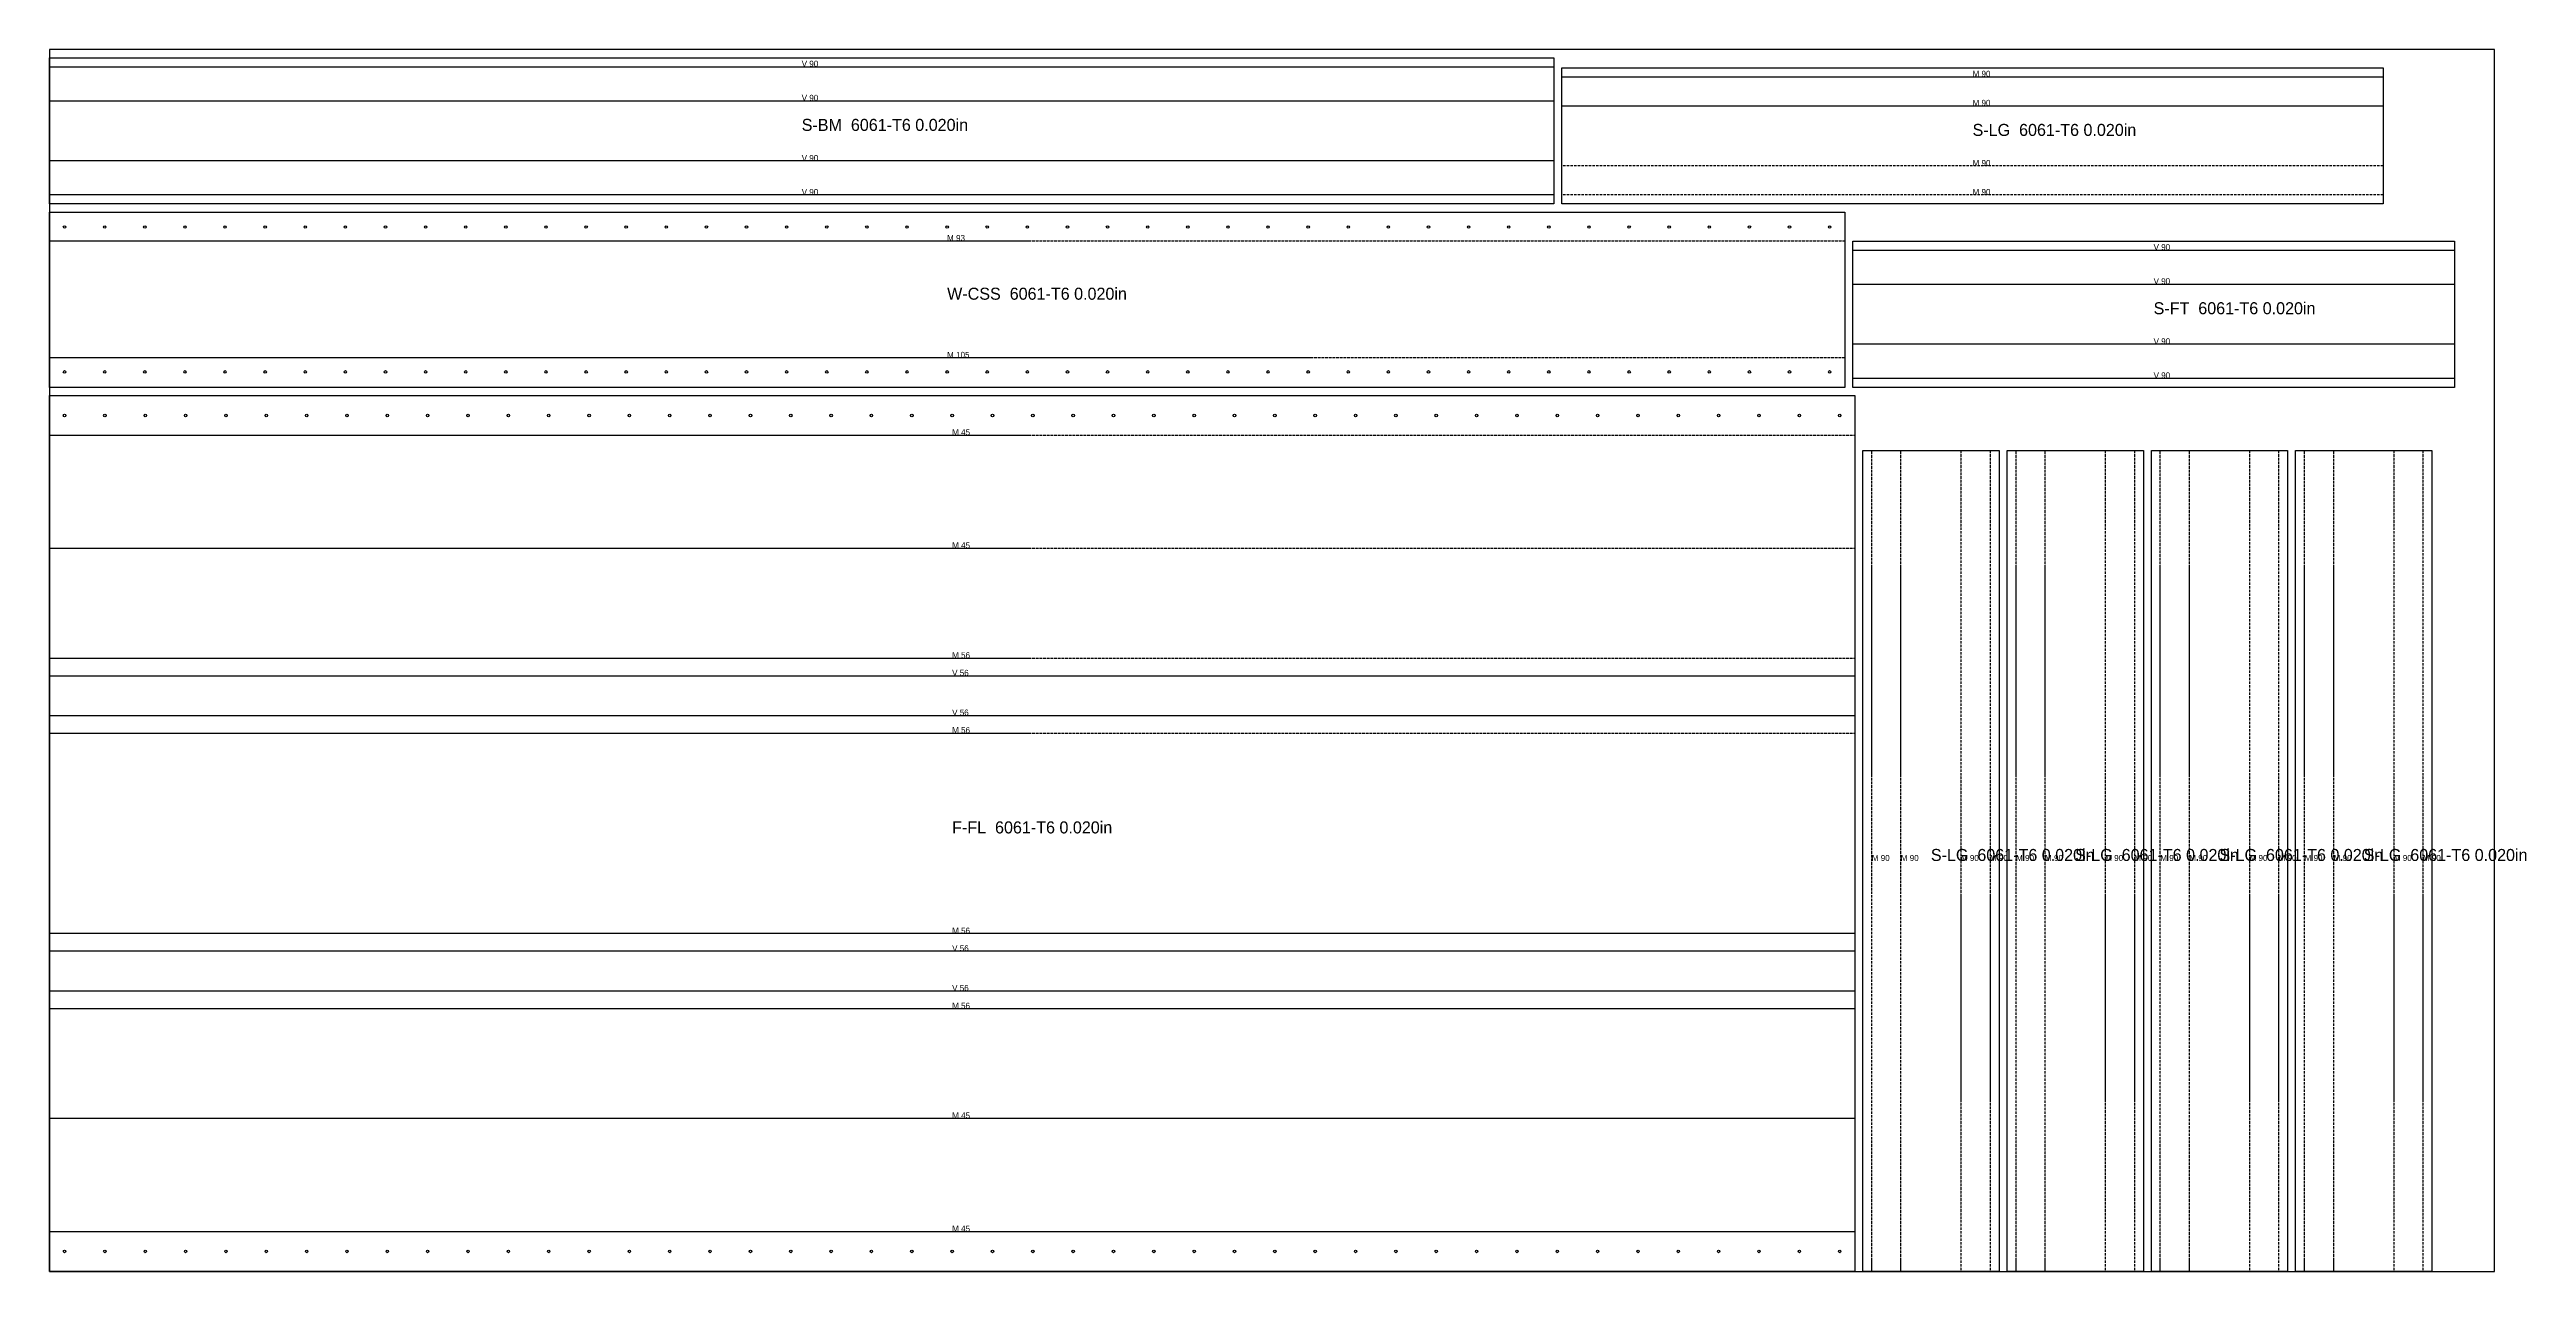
# Model space of a CAD drawing. Header units: millimetres. Extents: x 0 to 2470, y 0 to 1219.
import ezdxf

# ---------------------------------------------------------------- set-up
doc = ezdxf.new("R2010")
doc.units = ezdxf.units.MM
doc.linetypes.add('DASHDOT', pattern=[3.556, 2.54, -0.508, 0, -0.508])
doc.linetypes.add('DASHED', pattern=[1.524, 1.27, -0.254])
for name, color, linetype in [('CUT', 7, 'CONTINUOUS'), ('ETCH', 8, 'CONTINUOUS'), ('HOLE', 6, 'CONTINUOUS'), ('MOUNTAIN', 5, 'DASHDOT'), ('VALLEY', 1, 'DASHED')]:
    doc.layers.add(name, color=color, linetype=linetype)

msp = doc.modelspace()

# ---------------------------------------------------------------- linework, layer by layer
at = {"layer": 'CUT'}
for points in [[(0, 1210.8), (1500, 1210.8), (1500, 1064.9), (0, 1064.9), (0, 1210.8)], [(2327, 1064.9), (1508, 1064.9), (1508, 1200.8), (2327, 1200.8), (2327, 1064.9)], [(1790, 1056.9), (1790, 881.9), (0, 881.9), (0, 1056.9), (1790, 1056.9)], [(1798, 1027.8), (2398, 1027.8), (2398, 881.9), (1798, 881.9), (1798, 1027.8)], [(1800, 0), (0, 0), (0, 873.9), (1800, 873.9), (1800, 0)], [(1943.9, 819), (1943.9, 0), (1808, 0), (1808, 819), (1943.9, 819)], [(2087.8, 819), (2087.8, 0), (1951.9, 0), (1951.9, 819), (2087.8, 819)], [(2231.6, 819), (2231.6, 0), (2095.8, 0), (2095.8, 819), (2231.6, 819)], [(2375.5, 819), (2375.5, 0), (2239.6, 0), (2239.6, 819), (2375.5, 819)]]:
    msp.add_lwpolyline(points, close=True, dxfattribs=at)
at = {"layer": 'ETCH'}
msp.add_lwpolyline([(0, 0), (2438, 0), (2438, 1219), (0, 1219)], close=True, dxfattribs=at)
at = {"layer": 'HOLE'}
for centre in [(15, 1041.9), (55, 1041.9), (95, 1041.9), (135, 1041.9), (175, 1041.9), (215, 1041.9), (255, 1041.9), (295, 1041.9), (335, 1041.9), (375, 1041.9), (415, 1041.9), (455, 1041.9), (495, 1041.9), (535, 1041.9), (575, 1041.9), (615, 1041.9), (655, 1041.9), (695, 1041.9), (735, 1041.9), (775, 1041.9), (815, 1041.9), (855, 1041.9), (895, 1041.9), (935, 1041.9), (975, 1041.9), (1015, 1041.9), (1055, 1041.9), (1095, 1041.9), (1135, 1041.9), (1175, 1041.9), (1215, 1041.9), (1255, 1041.9), (1295, 1041.9), (1335, 1041.9), (1375, 1041.9), (1415, 1041.9), (1455, 1041.9), (1495, 1041.9), (1535, 1041.9), (1575, 1041.9), (1615, 1041.9), (1655, 1041.9), (1695, 1041.9), (1735, 1041.9), (1775, 1041.9), (15, 897.4), (55, 897.4), (95, 897.4), (135, 897.4), (175, 897.4), (215, 897.4), (255, 897.4), (295, 897.4), (335, 897.4), (375, 897.4), (415, 897.4), (455, 897.4), (495, 897.4), (535, 897.4), (575, 897.4), (615, 897.4), (655, 897.4), (695, 897.4), (735, 897.4), (775, 897.4), (815, 897.4), (855, 897.4), (895, 897.4), (935, 897.4), (975, 897.4), (1015, 897.4), (1055, 897.4), (1095, 897.4), (1135, 897.4), (1175, 897.4), (1215, 897.4), (1255, 897.4), (1295, 897.4), (1335, 897.4), (1375, 897.4), (1415, 897.4), (1455, 897.4), (1495, 897.4), (1535, 897.4), (1575, 897.4), (1615, 897.4), (1655, 897.4), (1695, 897.4), (1735, 897.4), (1775, 897.4), (15, 853.9), (55.2, 853.9), (95.5, 853.9), (135.7, 853.9), (175.9, 853.9), (216.1, 853.9), (256.4, 853.9), (296.6, 853.9), (336.8, 853.9), (377, 853.9), (417.3, 853.9), (457.5, 853.9), (497.7, 853.9), (538, 853.9), (578.2, 853.9), (618.4, 853.9), (658.6, 853.9), (698.9, 853.9), (739.1, 853.9), (779.3, 853.9), (819.5, 853.9), (859.8, 853.9), (900, 853.9), (940.2, 853.9), (980.5, 853.9), (1020.7, 853.9), (1060.9, 853.9), (1101.1, 853.9), (1141.4, 853.9), (1181.6, 853.9), (1221.8, 853.9), (1262, 853.9), (1302.3, 853.9), (1342.5, 853.9), (1382.7, 853.9), (1423, 853.9), (1463.2, 853.9), (1503.4, 853.9), (1543.6, 853.9), (1583.9, 853.9), (1624.1, 853.9), (1664.3, 853.9), (1704.5, 853.9), (1744.8, 853.9), (1785, 853.9), (15, 20), (55.2, 20), (95.5, 20), (135.7, 20), (175.9, 20), (216.1, 20), (256.4, 20), (296.6, 20), (336.8, 20), (377, 20), (417.3, 20), (457.5, 20), (497.7, 20), (538, 20), (578.2, 20), (618.4, 20), (658.6, 20), (698.9, 20), (739.1, 20), (779.3, 20), (819.5, 20), (859.8, 20), (900, 20), (940.2, 20), (980.5, 20), (1020.7, 20), (1060.9, 20), (1101.1, 20), (1141.4, 20), (1181.6, 20), (1221.8, 20), (1262, 20), (1302.3, 20), (1342.5, 20), (1382.7, 20), (1423, 20), (1463.2, 20), (1503.4, 20), (1543.6, 20), (1583.9, 20), (1624.1, 20), (1664.3, 20), (1704.5, 20), (1744.8, 20), (1785, 20)]:
    msp.add_circle(centre, 1.25, dxfattribs=at)
at = {"layer": 'MOUNTAIN'}
for p, q in [((1508, 1191.8), (2327, 1191.8)), ((1508, 1162.8), (2327, 1162.8)), ((2327, 1102.8), (1508, 1102.8)), ((2327, 1073.9), (1508, 1073.9)), ((0, 1028), (1790, 1028)), ((1790, 911.4), (0, 911.4)), ((0, 834.2), (1800, 834.2)), ((1817, 0), (1817, 819)), ((1845.9, 0), (1845.9, 819)), ((1905.9, 819), (1905.9, 0)), ((1934.9, 819), (1934.9, 0)), ((1960.9, 0), (1960.9, 819)), ((1989.8, 0), (1989.8, 819)), ((2049.8, 819), (2049.8, 0)), ((2078.8, 819), (2078.8, 0)), ((2104.7, 0), (2104.7, 819)), ((2133.7, 0), (2133.7, 819)), ((2193.7, 819), (2193.7, 0)), ((2222.7, 819), (2222.7, 0)), ((2248.6, 0), (2248.6, 819)), ((2277.6, 0), (2277.6, 819)), ((2337.6, 819), (2337.6, 0)), ((2366.6, 819), (2366.6, 0)), ((0, 721.4), (1800, 721.4)), ((0, 611.8), (1800, 611.8)), ((0, 537), (1800, 537)), ((1800, 337), (0, 337)), ((1800, 262.1), (0, 262.1)), ((1800, 152.6), (0, 152.6)), ((1800, 39.7), (0, 39.7))]:
    msp.add_line(p, q, dxfattribs=at)
at = {"layer": 'VALLEY'}
for p, q in [((0, 1201.8), (1500, 1201.8)), ((0, 1167.8), (1500, 1167.8)), ((1500, 1107.8), (0, 1107.8)), ((1500, 1073.9), (0, 1073.9)), ((1798, 1018.9), (2398, 1018.9)), ((1798, 984.9), (2398, 984.9)), ((2398, 924.9), (1798, 924.9)), ((2398, 890.9), (1798, 890.9)), ((0, 594.2), (1800, 594.2)), ((0, 554.6), (1800, 554.6)), ((1800, 319.4), (0, 319.4)), ((1800, 279.8), (0, 279.8))]:
    msp.add_line(p, q, dxfattribs=at)

# ---------------------------------------------------------------- texts
at = {"layer": 'ETCH'}
for s, height, p in [('V 90', 6, (750, 1201.8)), ('M 90', 6, (1917.5, 1191.8)), ('V 90', 6, (750, 1167.8)), ('M 90', 6, (1917.5, 1162.8)), ('S-BM  6061-T6 0.020in', 12, (750, 1137.8)), ('S-LG  6061-T6 0.020in', 12, (1917.5, 1132.8)), ('V 90', 6, (750, 1107.8)), ('M 90', 6, (1917.5, 1102.8)), ('V 90', 6, (750, 1073.9)), ('M 90', 6, (1917.5, 1073.9)), ('M 93', 6, (895, 1028)), ('V 90', 6, (2098, 1018.9)), ('V 90', 6, (2098, 984.9)), ('W-CSS  6061-T6 0.020in', 12, (895, 969.4)), ('S-FT  6061-T6 0.020in', 12, (2098, 954.9)), ('M 105', 6, (895, 911.4)), ('V 90', 6, (2098, 924.9)), ('V 90', 6, (2098, 890.9)), ('M 45', 6, (900, 834.2)), ('M 45', 6, (900, 721.4)), ('M 56', 6, (900, 611.8)), ('V 56', 6, (900, 594.2)), ('V 56', 6, (900, 554.6)), ('M 56', 6, (900, 537)), ('F-FL  6061-T6 0.020in', 12, (900, 437)), ('S-LG  6061-T6 0.020in', 12, (1875.9, 409.5)), ('S-LG  6061-T6 0.020in', 12, (2019.8, 409.5)), ('S-LG  6061-T6 0.020in', 12, (2163.7, 409.5)), ('S-LG  6061-T6 0.020in', 12, (2307.6, 409.5)), ('M 90', 6, (1817, 409.5)), ('M 90', 6, (1845.9, 409.5)), ('M 90', 6, (1905.9, 409.5)), ('M 90', 6, (1934.9, 409.5)), ('M 90', 6, (1960.9, 409.5)), ('M 90', 6, (1989.8, 409.5)), ('M 90', 6, (2049.8, 409.5)), ('M 90', 6, (2078.8, 409.5)), ('M 90', 6, (2104.7, 409.5)), ('M 90', 6, (2133.7, 409.5)), ('M 90', 6, (2193.7, 409.5)), ('M 90', 6, (2222.7, 409.5)), ('M 90', 6, (2248.6, 409.5)), ('M 90', 6, (2277.6, 409.5)), ('M 90', 6, (2337.6, 409.5)), ('M 90', 6, (2366.6, 409.5)), ('V 56', 6, (900, 319.4)), ('M 56', 6, (900, 337)), ('V 56', 6, (900, 279.8)), ('M 56', 6, (900, 262.1)), ('M 45', 6, (900, 152.6)), ('M 45', 6, (900, 39.7))]:
    msp.add_text(s, height=height, dxfattribs=at).set_placement(p)

doc.saveas('drawing.dxf')
